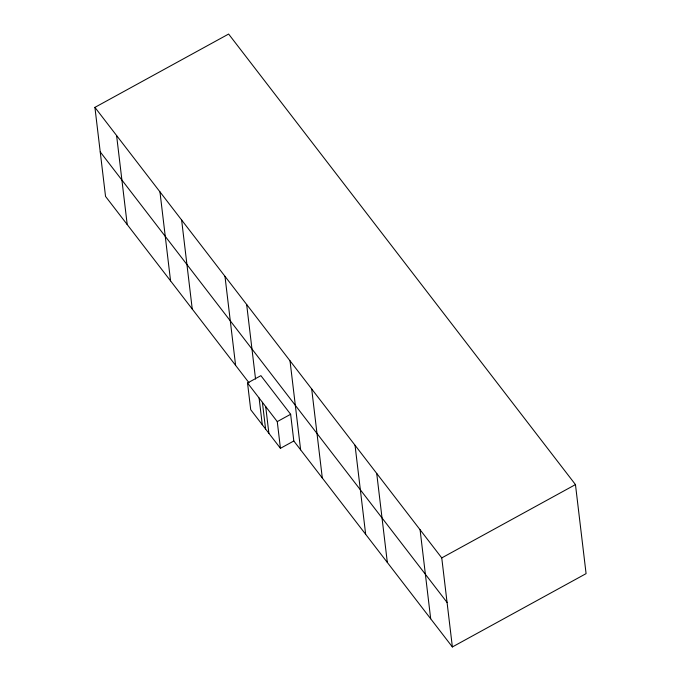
<?xml version="1.0" encoding="UTF-8"?>
<svg xmlns="http://www.w3.org/2000/svg" width="681" height="681" viewBox="0 0 681 681"><rect width="100%" height="100%" fill="white"/><g stroke="black" fill="none" stroke-linecap="round" stroke-linejoin="round"><path stroke-width="1.02" d="M248.991 382.756L105.538 196.409L94.914 107.368L228.629 34.05L575.462 484.591L586.086 573.632L452.371 646.95L293.817 440.99L290.634 414.278L260.9 375.657L247.535 382.994L250.719 409.707L280.444 448.319L293.817 440.99M280.444 448.319L277.261 421.607L290.634 414.278M452.371 646.95L441.756 557.909L575.462 484.591M94.914 107.368L441.756 557.909M100.226 151.889L447.059 602.43M247.535 382.994L277.261 421.607M420.075 529.75L430.69 618.791M376.721 473.431L387.336 562.472M355.039 445.272L365.663 534.313M311.685 388.962L322.309 477.994M290.012 360.802L300.627 449.835M265.701 406.591L268.884 433.303M262.398 402.301L265.581 429.013M259.095 398.01L262.279 424.723M246.658 304.484L255.545 379.028M224.977 276.324L235.6 365.365M181.623 220.006L192.246 309.046M159.95 191.846L170.565 280.887M116.596 135.528L127.211 224.568"/></g></svg>
